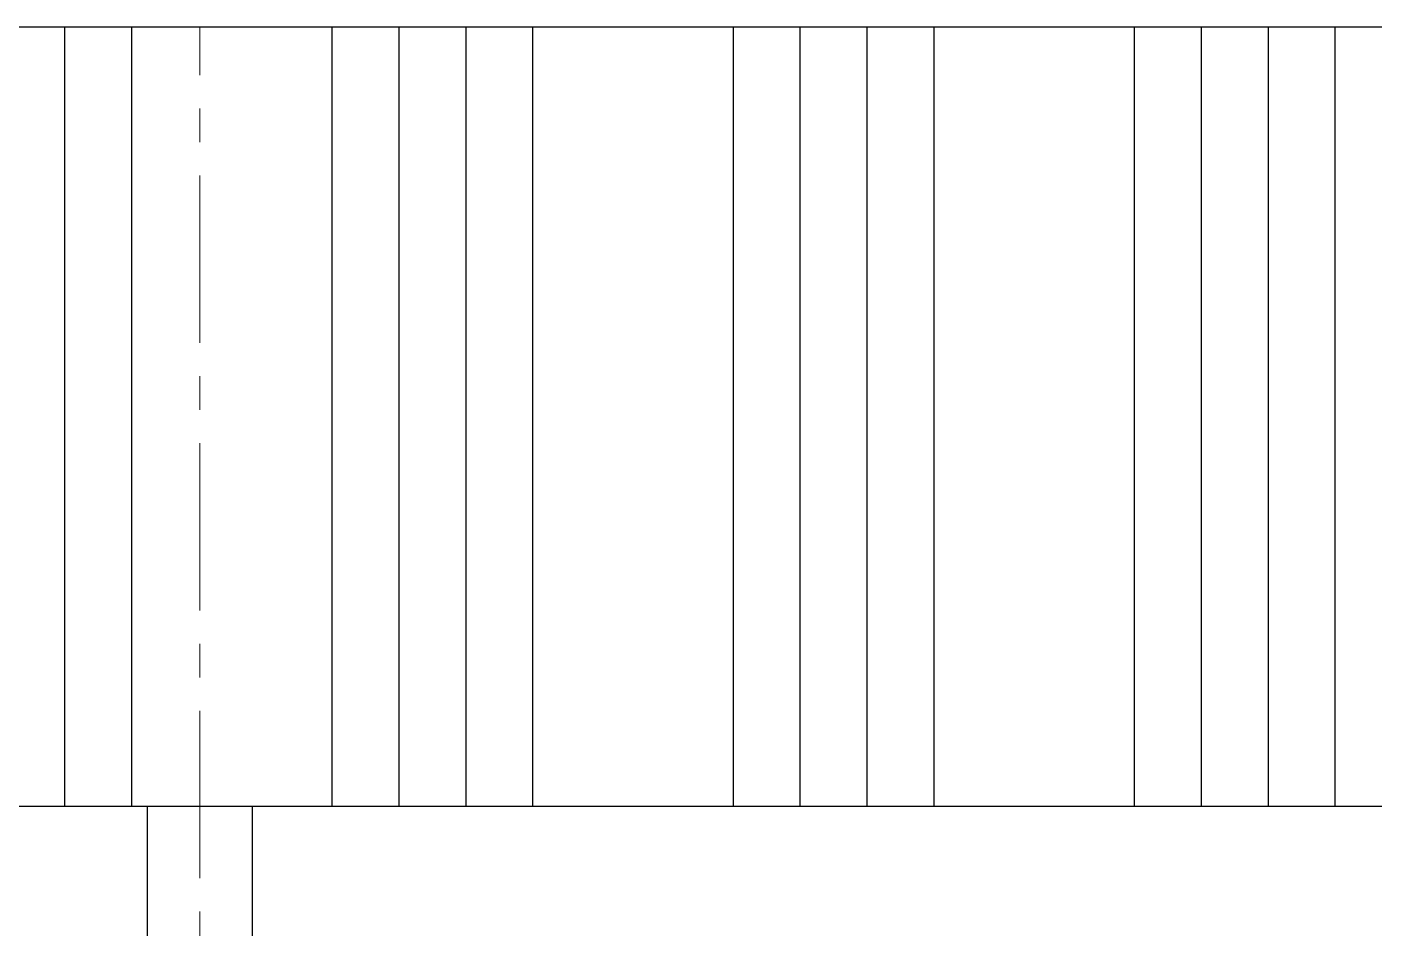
# Model space of a CAD drawing. Header units: millimetres. Extents: x 3220 to 226993, y 817 to 176024.
# Drawn here: x 215158 to 218996, y 141597 to 144163 of the extents above; entities that cross this region are included whole.
import ezdxf

# ---------------------------------------------------------------- set-up
doc = ezdxf.new("R2010")
doc.units = ezdxf.units.MM
doc.linetypes.add('AXES', pattern=[50.8, 31.75, -6.35, 6.35, -6.35])
doc.layers.add('Axe', color=1, linetype='AXES', lineweight=9)

# ---------------------------------------------------------------- blocks, each defined once
blk = doc.blocks.new('section b-c')
h = blk.add_hatch()
h.set_pattern_fill('ANSI34', color=76, scale=60, angle=45)
h.paths.add_polyline_path([(25000, 8219.3), (24250, 8219.3), (24250, 6000), (25000, 6000)])
h.paths.add_polyline_path([(30000, 8219.3), (25000, 8219.3), (25000, 6000), (25150, 6000), (30000, 6000)])
edge = h.paths.add_edge_path()
edge.add_spline(control_points=[(32064.9, 6000), (32043.8, 6183.6), (31955.3, 6691.5), (31715.2, 7425.3), (31849.2, 7984.2), (31905.5, 8219.3)], knot_values=[6114.072042, 6114.072042, 6114.072042, 6114.072042, 6667.775317, 7650.016117, 8363.52173, 8363.52173, 8363.52173, 8363.52173], degree=3, periodic=0)
edge.add_line((31905.5, 8219.3), (30000, 8219.3))
edge.add_line((30000, 8219.3), (30000, 6000))
edge.add_line((30000, 6000), (32064.9, 6000))
at = {"color": 76}
blk.add_lwpolyline([(32064.9, 6000), (24250, 6000), (24250, 8219.3), (31905.5, 8219.3)], dxfattribs=at)
blk.add_lwpolyline([(24850, 0), (25150, 0), (25150, 6000), (24850, 6000)], close=True, dxfattribs=at)
at = {"layer": 'Axe', "ltscale": 15}
blk.add_line((25000, -300), (25000, 8219.3), dxfattribs=at)

msp = doc.modelspace()

# ---------------------------------------------------------------- block references
at = {"color": 2}
msp.add_blockref('section b-c', (190650.8, 135943.7), dxfattribs=at)

doc.saveas('drawing.dxf')
